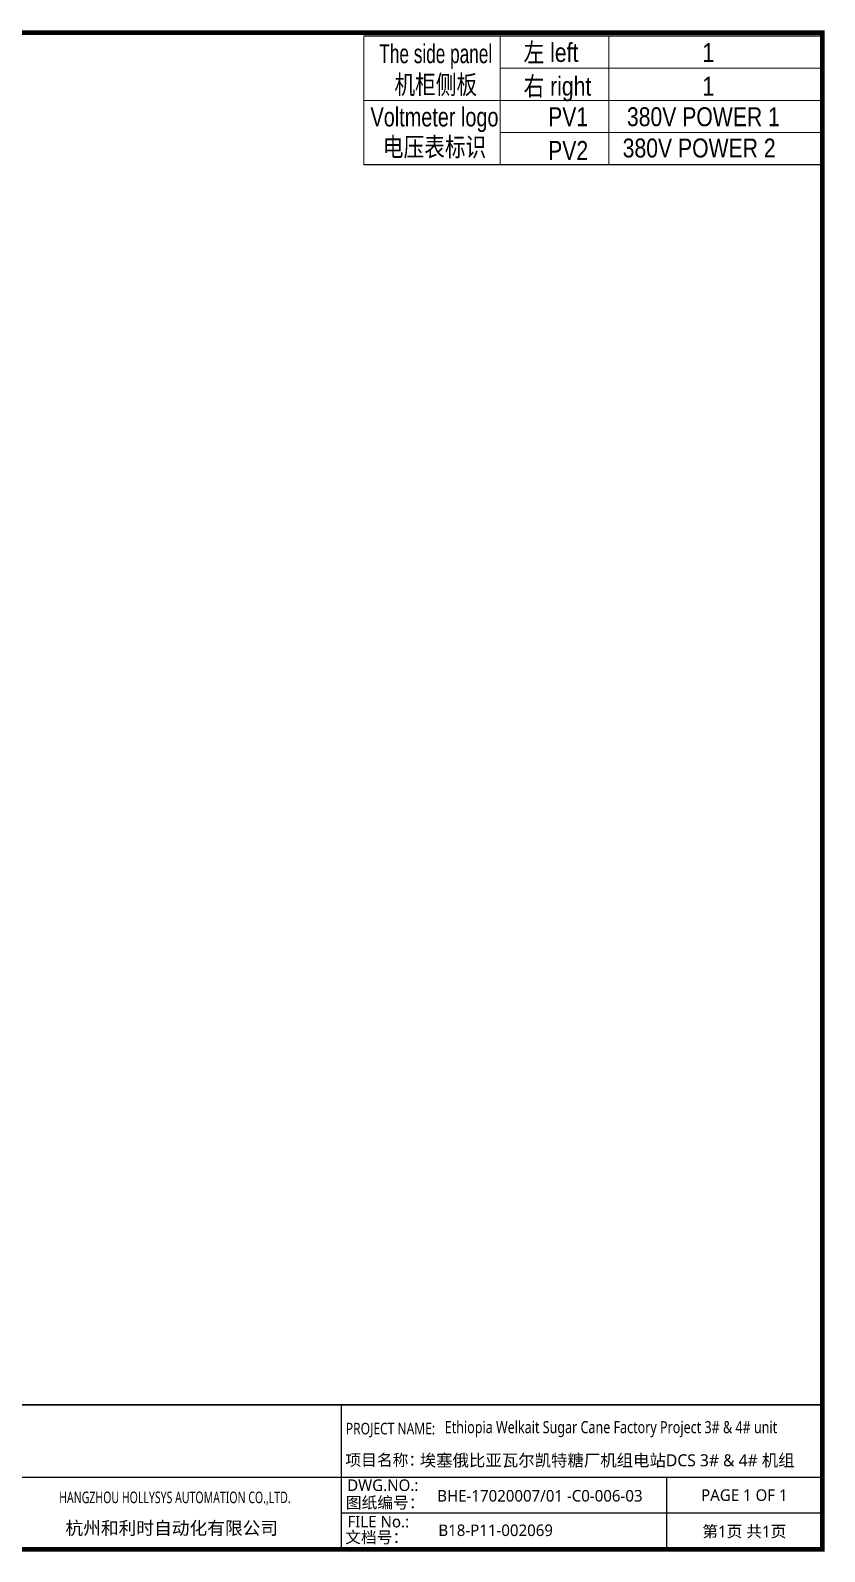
# Model space of a CAD drawing. Extents: x 81437 to 204847, y -54597 to -29444.
# Drawn here: x 88968 to 90619, y -36896 to -33734 of the extents above; entities that cross this region are included whole.
import ezdxf
from ezdxf.enums import TextEntityAlignment as Align
from ezdxf.lldxf.tags import DXFTag

# ---------------------------------------------------------------- set-up
doc = ezdxf.new("R2010")
doc.units = 0
doc.header["$LTSCALE"] = 100
doc.header["$MEASUREMENT"] = 0
doc.layers.add('t', color=1, linetype='Continuous')
doc.layers.add('细实线', color=7, linetype='Continuous', lineweight=20)
doc.styles.add('HZ', font='arial.ttf', dxfattribs={"width": 0.7})
doc.styles.get("Standard").update_dxf_attribs({"font": ''})
doc.styles.add('微软雅黑', font='')
doc.styles.get('Standard').set_extended_font_data('SimSun')
doc.styles.get('微软雅黑').set_extended_font_data('Microsoft YaHei')
tags = doc.linetypes.add('CENTER', pattern=[2, 1.25, -0.25, 0.25, -0.25]).pattern_tags.tags
tags[10:11] = [DXFTag(74, 4), DXFTag(75, 0), DXFTag(340, '0'), DXFTag(46, 1.0), DXFTag(50, 0.0), DXFTag(44, 0.0), DXFTag(45, 0.0)]
tags[8:9] = [DXFTag(74, 4), DXFTag(75, 0), DXFTag(340, '0'), DXFTag(46, 1.0), DXFTag(50, 0.0), DXFTag(44, 0.0), DXFTag(45, 0.0)]
tags[6:7] = [DXFTag(74, 4), DXFTag(75, 0), DXFTag(340, '0'), DXFTag(46, 1.0), DXFTag(50, 0.0), DXFTag(44, 0.0), DXFTag(45, 0.0)]
tags[4:5] = [DXFTag(74, 4), DXFTag(75, 0), DXFTag(340, '0'), DXFTag(46, 1.0), DXFTag(50, 0.0), DXFTag(44, 0.0), DXFTag(45, 0.0)]

# ---------------------------------------------------------------- blocks, each defined once
blk = doc.blocks.new('图框')
at = {"color": 7}
for p, q in [((3109.5, -2910.4), (3109.5, -3210.4)), ((2209.5, -3060.4), (3109.5, -3060.4)), ((3109.5, -3060.4), (4109.5, -3060.4)), ((3785.6, -3060.4), (3785.6, -3210.4)), ((4109.5, -3135.4), (3109.5, -3135.4))]:
    blk.add_line(p, q, dxfattribs=at)
at = {"color": 7, "const_width": 3}
blk.add_lwpolyline([(4109.5, -2910.4), (-6.2, -2910.4)], dxfattribs=at)
at = {"layer": 't', "color": 7, "const_width": 9.62}
blk.add_lwpolyline([(4109.5, -3210.4), (4109.5, -58.9), (-6.2, -58.9), (-6.2, -3210.4)], close=True, dxfattribs=at)
at = {"color": 7, "linetype": 'CENTER', "style": '微软雅黑'}
for s, height, p in [('项目名称：', 24, (3118.2, -3036.9)), ('图纸编号：', 24, (3119.1, -3125.5)), ('杭州和利时自动化有限公司', 27, (2536.4, -3180)), ('文档号：', 24, (3117.9, -3197.6))]:
    blk.add_text(s, height=height, dxfattribs=at).set_placement(p)
at = {"color": 7, "style": '微软雅黑', "flags": 8}
for tag, p, height in [('DWG.NAME:', (1375.5, -2969.2), 25), ('DWG.NO.:', (3122, -3089.3), 24), ('图纸编号', (3309.2, -3111.3), 24), ('FILENO.:', (3122.5, -3165), 24), ('文档号', (3311.6, -3183), 24)]:
    blk.add_attdef(tag, p, '', height=height, dxfattribs=at)
at = {"color": 7, "style": '微软雅黑', "width": 0.8, "flags": 8}
for tag, p, height in [('PROJECTNAME:', (3119.3, -2971.7), 24), ('PROJECT_NAME', (3324.7, -2969.2), 25)]:
    blk.add_attdef(tag, p, '', height=height, dxfattribs=at)
at = {"color": 7, "style": '微软雅黑', "flags": 8}
for tag, height, width, p in [('RENLIU', 24, 0.7, (692, -3009.2)), ('SHUFENWANG', 24, 0.7, (879.6, -3009.2)), ('FANGHOU', 24, 0.7, (1063.6, -3009.2)), ('DANDANLI', 24, 0.7, (1243.9, -3009.2)), ('#10STATIONONTROLCABINETCOVER', 30, 0.6, (1771.7, -3076)), ('HANGZHOUHOLLYSYSAUTOMATIONCO.,LTD.', 24, 0.7, (2763.9, -3104.6))]:
    blk.add_attdef(tag, text='', height=height, dxfattribs=dict(at, width=width)).set_placement(p, align=Align.MIDDLE)
for tag, p in [('图纸名称:', (1371.6, -3024.8)), ('项目名称', (3272.9, -3045.6))]:
    blk.add_attdef(tag, text='', height=25, dxfattribs=at).set_placement(p, align=Align.BOTTOM_LEFT)
at = {"color": 7, "flags": 8}
blk.add_attdef('A', text='', height=23, dxfattribs=at).set_placement((53.7, -3033.7), align=Align.MIDDLE)
at = {"color": 7, "style": '微软雅黑', "flags": 8}
for tag, height, p in [('设计时间', 23, (207.7, -3033.7)), ('刘仁', 23, (692, -3061.1)), ('王姝芬', 23, (879.6, -3061.1)), ('侯方', 23, (1063.6, -3061.1)), ('李丹丹', 23, (1243.9, -3061.1)), ('PAGEXOFX', 24, (3947.6, -3097.9)), ('REV.', 24, (53.2, -3121.9)), ('DATE', 24, (202.7, -3121.9)), ('DESCRIPTION', 24, (445.6, -3121.9)), ('PREPARED', 24, (692, -3121.9)), ('CHECKED', 24, (879.6, -3121.9)), ('SIGNED', 24, (1063.6, -3121.9)), ('APPROVED', 24, (1243.9, -3121.9)), ('图纸名称', 30, (1771.7, -3153.6)), ('第几页共几页', 24, (3947.6, -3172.9))]:
    blk.add_attdef(tag, text='', height=height, dxfattribs=at).set_placement(p, align=Align.MIDDLE)

msp = doc.modelspace()

# ---------------------------------------------------------------- linework, layer by layer
at = {"color": 0}
msp.add_line((90613.8, -33746.5), (89660.8, -33746.4), dxfattribs=at)
at = {"color": 7, "lineweight": 0}
for p, q in [((89944.4, -33812.7), (90613.8, -33812.6)), ((89660.7, -33879.9), (90613.6, -33880)), ((89944.2, -33946.2), (90613.6, -33946.2))]:
    msp.add_line(p, q, dxfattribs=at)
at = {"color": 7}
msp.add_line((90613.6, -34013.6), (89660.7, -34013.5), dxfattribs=at)
at = {"color": 7, "lineweight": 0}
for points in [[(89660.8, -33746.4), (89660.7, -34013.6)], [(89944.4, -33746.4), (89944.2, -34013.6)]]:
    msp.add_lwpolyline(points, dxfattribs=at)
at = {"layer": '细实线'}
msp.add_line((90170.1, -33746.5), (90170.1, -34013.6), dxfattribs=at)

# ---------------------------------------------------------------- block references
at = {"color": 1}
ref = msp.add_blockref('图框', (86504.3, -33680.3), dxfattribs=at)
ref.add_attrib('PROJECTNAME:', 'PROJECT NAME:', (89623.6, -36652), dxfattribs={"color": 7, "height": 24, "style": '微软雅黑', "width": 0.8})
ref.add_attrib('FILENO.:', 'FILE No.:', (89626.8, -36845.3), dxfattribs={"color": 7, "height": 24, "style": '微软雅黑'})
ref.add_attrib('DWG.NO.:', 'DWG.NO.:', (89626.3, -36769.6), dxfattribs={"color": 7, "height": 24, "style": '微软雅黑'})
ref.add_attrib('PAGEXOFX', 'PAGE 1 OF 1', dxfattribs={"color": 7, "height": 24, "style": '微软雅黑', "flags": 8}).set_placement((90451.8, -36778.2), align=Align.MIDDLE)
ref.add_attrib('PROJECT_NAME', 'Ethiopia Welkait Sugar Cane Factory Project 3# & 4# unit', (89829, -36649.5), dxfattribs={"color": 7, "height": 25, "style": '微软雅黑', "width": 0.8})
ref.add_attrib('项目名称', '埃塞俄比亚瓦尔凯特糖厂机组电站DCS 3# & 4# 机组', dxfattribs={"color": 7, "height": 25, "style": '微软雅黑'}).set_placement((89777.2, -36725.9), align=Align.BOTTOM_LEFT)
ref.add_attrib('HANGZHOUHOLLYSYSAUTOMATIONCO.,LTD.', 'HANGZHOU HOLLYSYS AUTOMATION CO.,LTD.', dxfattribs={"color": 7, "height": 24, "style": '微软雅黑', "width": 0.7}).set_placement((89268.2, -36784.9), align=Align.MIDDLE)
ref.add_attrib('文档号', 'B18-P11-002069', (89815.8, -36863.3), dxfattribs={"color": 7, "height": 24, "style": '微软雅黑', "flags": 8})
ref.add_attrib('图纸编号', 'BHE-17020007/01 -C0-006-03', (89813.5, -36791.6), dxfattribs={"color": 7, "height": 24, "style": '微软雅黑', "flags": 8})
ref.add_attrib('第几页共几页', '第1页 共1页', dxfattribs={"color": 7, "height": 24, "style": '微软雅黑', "flags": 8}).set_placement((90451.8, -36853.2), align=Align.MIDDLE)

# ---------------------------------------------------------------- texts
at = {"color": 7, "lineweight": 0, "style": 'HZ'}
for s, height, width, p in [('The side panel', 39.375, 0.65, (89810.4, -33787.6)), ('机柜侧板', 39.38, 0.8, (89810.4, -33846.3)), ('Voltmeter logo', 39.375, 0.75, (89807.8, -33919.1)), ('电压表标识', 39.38, 0.8, (89807.8, -33975.8))]:
    msp.add_text(s, height=height, dxfattribs=dict(at, width=width)).set_placement(p, align=Align.MIDDLE)
at = {"color": 7, "lineweight": 0, "style": 'HZ', "width": 0.8}
for s, height, p in [('左 left', 39.38, (89992.9, -33799.9)), ('1', 39.4, (90364.7, -33799.9)), ('右 right', 39.38, (89992.9, -33869.9)), ('1', 39.4, (90364.7, -33869.9)), ('PV1', 39.38, (90044, -33933.4)), ('380V POWER 1', 39.375, (90207.7, -33933.4)), ('PV2', 39.38, (90044, -34003.5)), ('380V POWER 2', 39.375, (90198.9, -33998.4))]:
    msp.add_text(s, height=height, dxfattribs=at).set_placement(p)

doc.saveas('drawing.dxf')
